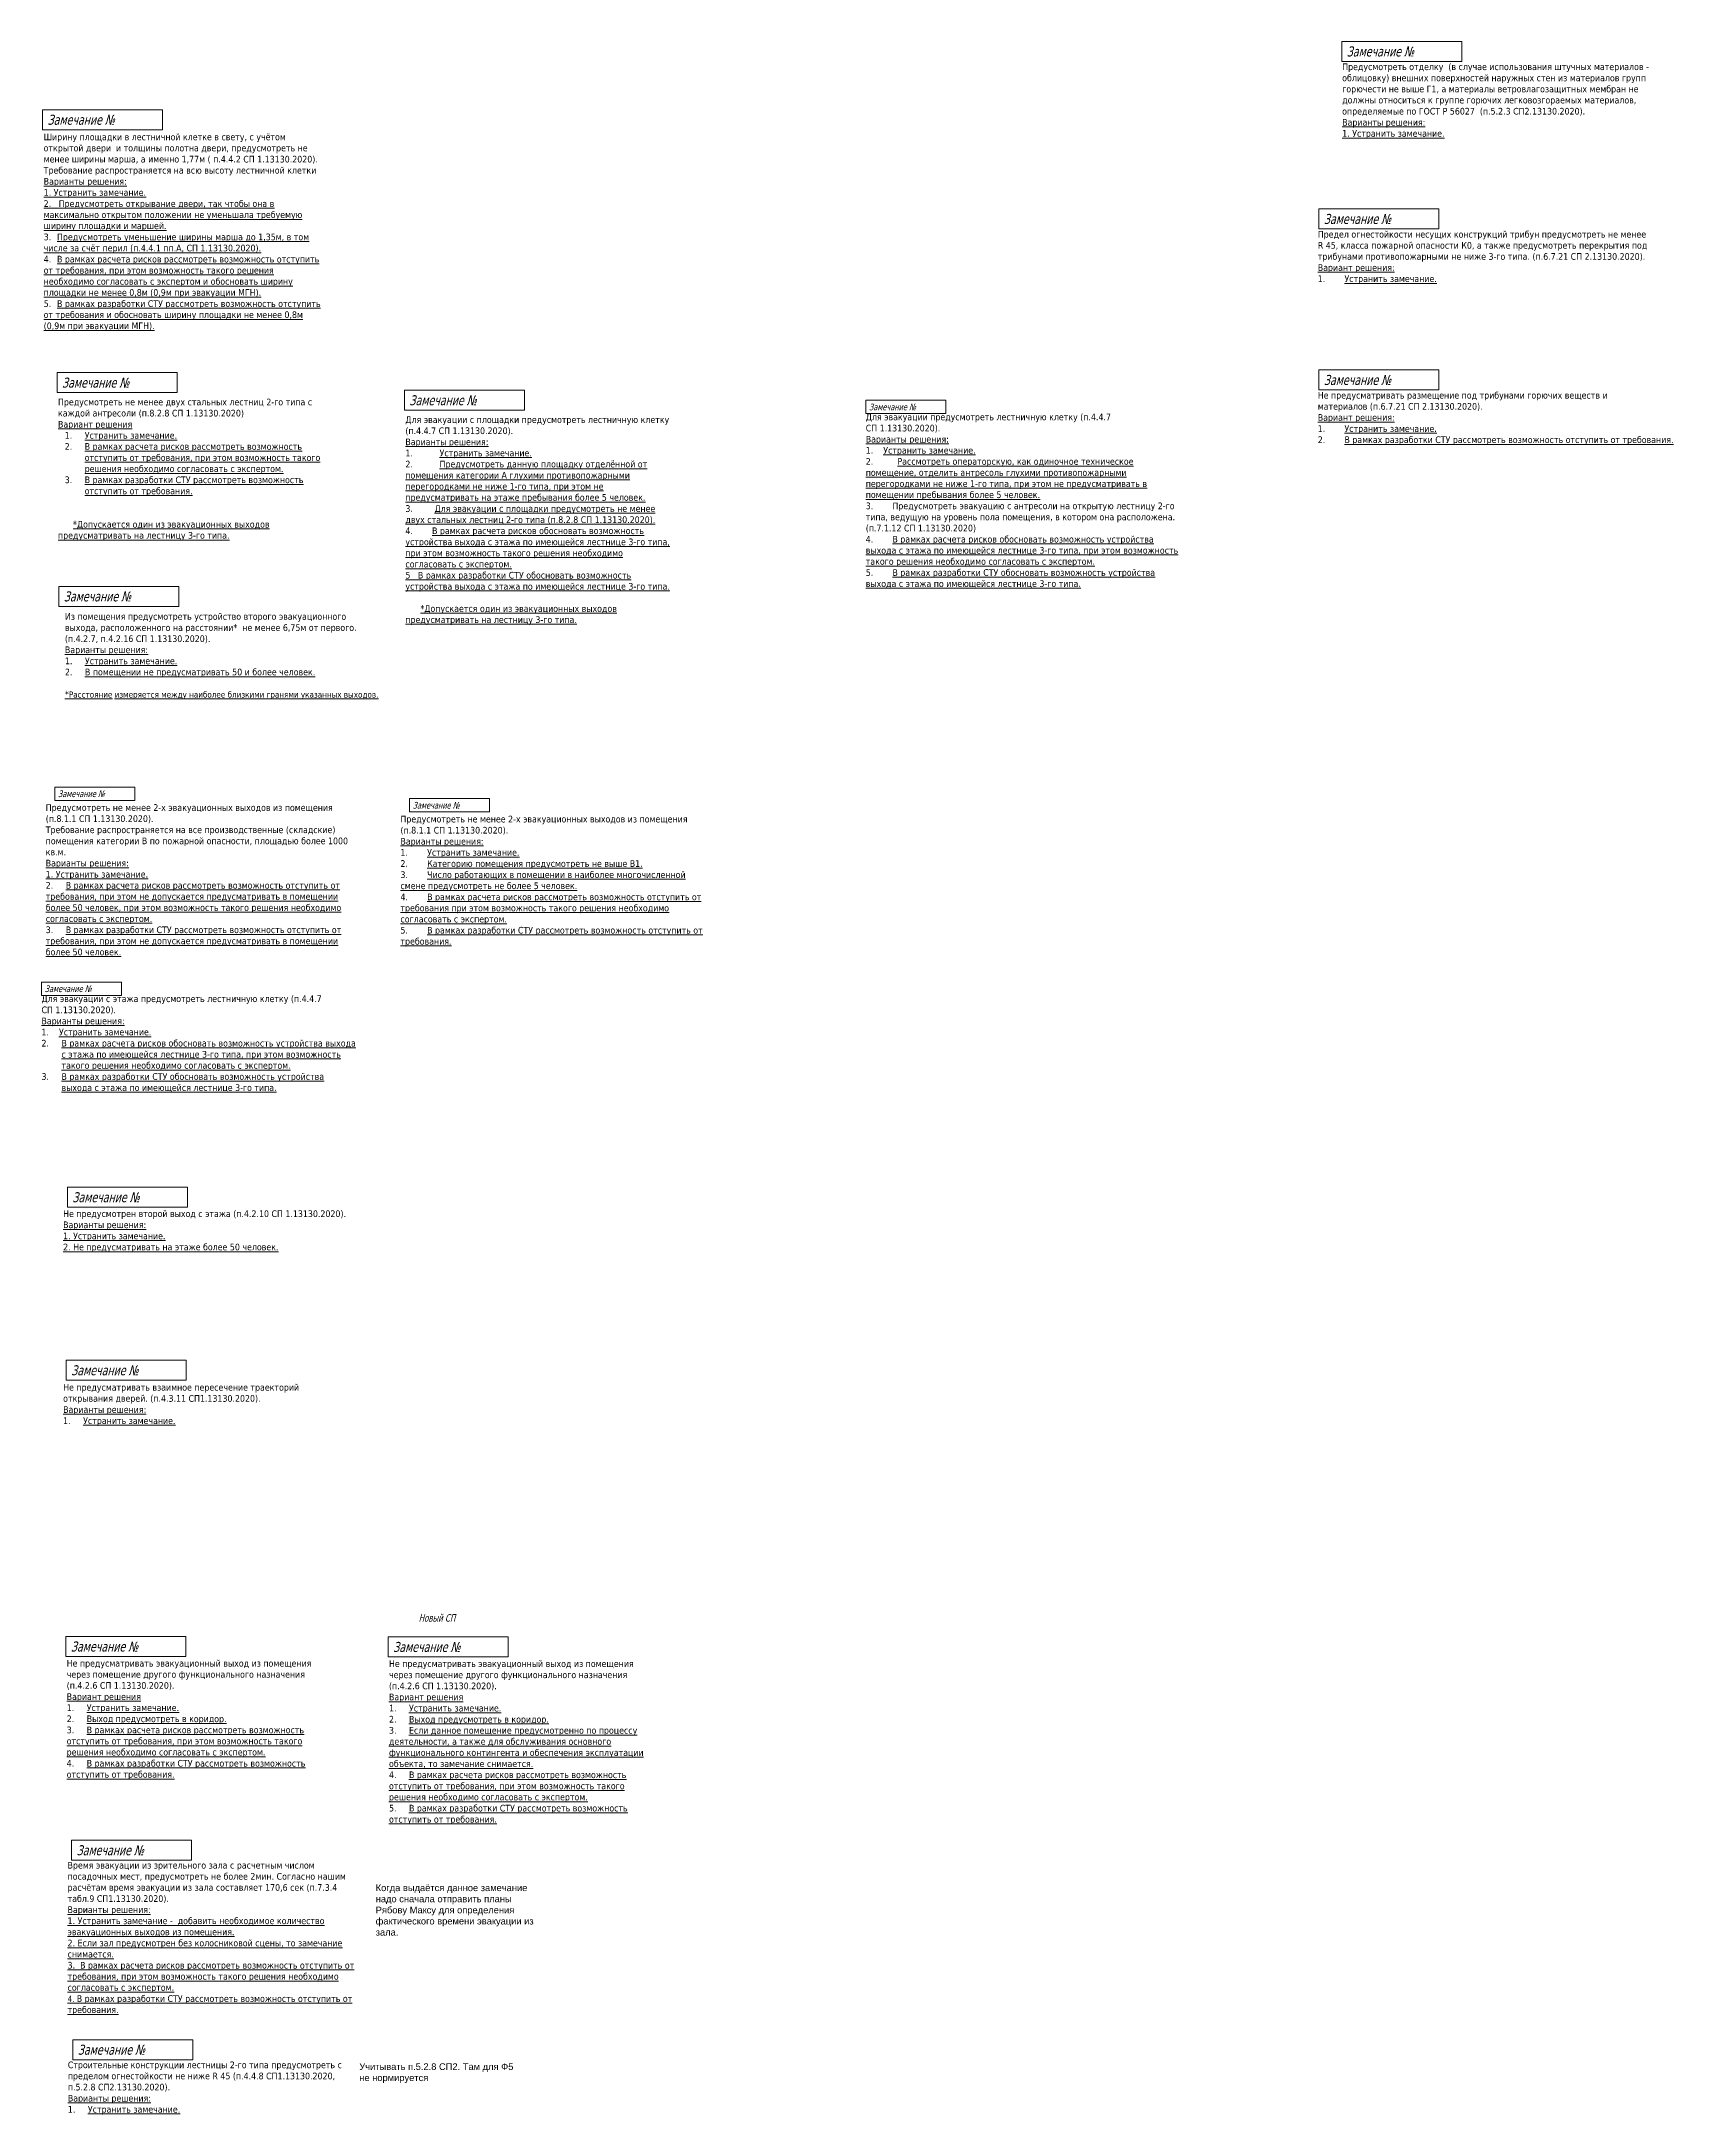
# Model space of a CAD drawing. Header units: millimetres. Extents: x -204396 to 1997851, y -2958255 to 237418.
# Drawn here: x 150621 to 297462, y -961224 to -774612 of the extents above; entities that cross this region are included whole.
import ezdxf

# ---------------------------------------------------------------- set-up
doc = ezdxf.new("R2010")
doc.units = ezdxf.units.MM
doc.layers.add('экспертиза', color=1, linetype='Continuous', lineweight=0)
doc.styles.get("Standard").update_dxf_attribs({"font": 'arial.ttf'})
doc.styles.add('ЭКСПЕРТИЗА', font='tahoma.ttf')

msp = doc.modelspace()

# ---------------------------------------------------------------- linework, layer by layer
at = {"layer": 'экспертиза', "lineweight": 0, "transparency": 33554687}
msp.add_lwpolyline([(267610, -774612), (278410, -774612), (278410, -776412), (267610, -776412), (267610, -774612)], dxfattribs=at)
at = {"layer": 'экспертиза', "color": 4, "lineweight": 0}
for points in [[(150717, -780759), (161517, -780759), (161517, -782559), (150717, -782559), (150717, -780759)], [(152951, -877750), (163751, -877750), (163751, -879550), (152951, -879550), (152951, -877750)]]:
    msp.add_lwpolyline(points, dxfattribs=at)
at = {"layer": 'экспертиза', "lineweight": 0}
for points in [[(265554, -789690), (276354, -789690), (276354, -791490), (265554, -791490), (265554, -789690)], [(265554, -804183), (276354, -804183), (276354, -805983), (265554, -805983), (265554, -804183)], [(152022, -804424), (162822, -804424), (162822, -806224), (152022, -806224), (152022, -804424)], [(183276, -806010), (194076, -806010), (194076, -807810), (183276, -807810), (183276, -806010)], [(152184, -823665), (162984, -823665), (162984, -825465), (152184, -825465), (152184, -823665)], [(152849, -893328), (163649, -893328), (163649, -895128), (152849, -895128), (152849, -893328)], [(152820, -918194), (163620, -918194), (163620, -919994), (152820, -919994), (152820, -918194)], [(181818, -918233), (192618, -918233), (192618, -920033), (181818, -920033), (181818, -918233)], [(153333, -936533), (164133, -936533), (164133, -938333), (153333, -938333), (153333, -936533)], [(153440, -954488), (164240, -954488), (164240, -956288), (153440, -956288), (153440, -954488)]]:
    msp.add_lwpolyline(points, dxfattribs=at)
at = {"layer": 'экспертиза'}
for points in [[(224784, -806913), (231984, -806913), (231984, -808113), (224784, -808113), (224784, -806913)], [(151812, -841730), (159012, -841730), (159012, -842930), (151812, -842930), (151812, -841730)], [(183728, -842768), (190928, -842768), (190928, -843968), (183728, -843968), (183728, -842768)], [(150621, -859282), (157821, -859282), (157821, -860482), (150621, -860482), (150621, -859282)]]:
    msp.add_lwpolyline(points, dxfattribs=at)

# ---------------------------------------------------------------- texts
at = {"layer": 'экспертиза', "lineweight": 0, "ltscale": 100, "transparency": 33554687, "style": 'ЭКСПЕРТИЗА', "oblique": 14.99998, "width": 0.8}
msp.add_text('Замечание №', height=900, dxfattribs=at).set_placement((268060, -775962))
at = {"layer": 'экспертиза', "color": 4, "lineweight": 0, "style": 'ЭКСПЕРТИЗА', "oblique": 14.99998, "width": 0.8}
for p in [(151167, -782109), (153401, -879100)]:
    msp.add_text('Замечание №', height=900, dxfattribs=at).set_placement(p)
at = {"layer": 'экспертиза', "lineweight": 0, "ltscale": 100, "style": 'ЭКСПЕРТИЗА', "oblique": 14.99998, "width": 0.8}
for p in [(266004, -791040), (266004, -805533)]:
    msp.add_text('Замечание №', height=900, dxfattribs=at).set_placement(p)
at = {"layer": 'экспертиза', "lineweight": 0, "style": 'ЭКСПЕРТИЗА', "oblique": 14.99998, "width": 0.8}
for p in [(152472, -805774), (183726, -807360), (152634, -825015), (153299, -894678), (153270, -919544), (182268, -919583), (153783, -937883), (153890, -955838)]:
    msp.add_text('Замечание №', height=900, dxfattribs=at).set_placement(p)
at = {"layer": 'экспертиза', "style": 'ЭКСПЕРТИЗА', "oblique": 14.99998, "width": 0.8}
for p in [(225084, -807813), (152112, -842630), (184028, -843668), (150921, -860182)]:
    msp.add_text('Замечание №', height=600, dxfattribs=at).set_placement(p)
at = {"layer": 'экспертиза', "color": 2, "lineweight": 0, "style": 'ЭКСПЕРТИЗА', "oblique": 14.99998, "width": 0.8}
msp.add_text('Новый СП', height=675, dxfattribs=at).set_placement((184562, -916855))
at = {"layer": 'экспертиза', "lineweight": 0, "ltscale": 100, "char_height": 600, "attachment_point": 1, "style": 'ЭКСПЕРТИЗА'}
for s, insert, width in [('Предусмотреть отделку  (в случае использования штучных материалов - облицовку) внешних поверхностей наружных стен из материалов групп горючести не выше Г1, а материалы ветровлагозащитных мембран не должны относиться к группе горючих легковозгораемых материалов, определяемые по ГОСТ Р 56027  (п.5.2.3 СП2.13130.2020).\\P\\pt0;{\\L\\C6;Варианты решения:\\P1. Устранить замечание.}', (267652, -776589), 29313.46), ('Предел огнестойкости несущих конструкций трибун предусмотреть не менее  R 45, класса пожарной опасности К0, а также предусмотреть перекрытия под трибунами противопожарными не ниже 3-го типа. (п.6.7.21 СП 2.13130.2020).{\\A1;\\P\\L\\C6;Вариант решения:\\P\\l1.^I\\LУстранить замечание.}', (265455, -791666), 30348.77), ('Не предусматривать размещение под трибунами горючих веществ и материалов (п.6.7.21 СП 2.13130.2020).{\\A1;\\P\\L\\C6;Вариант решения:\\P\\l1.^I\\LУстранить замечание.\\P\\A0;\\l2.^I\\LВ рамках разработки СТУ рассмотреть возможность отступить от требования. }', (265455, -806160), 30348.77), ('Предусмотреть не менее двух стальных лестниц 2-го типа с каждой антресоли (п.8.2.8 СП 1.13130.2020)\\P{\\L\\C6;Вариант решения \\P\\pi-1800,l2400,t2400;\\l1.^I\\LУстранить замечание.\\P\\l2.^I\\LВ рамках расчета рисков рассмотреть возможность отступить от требования, при этом возможность такого решения необходимо согласовать с экспертом.\\H0.91667x;\\l\\C0;\\P\\H1.09091x;\\C6;3.^I\\LВ рамках разработки СТУ рассмотреть возможность отступить от требования. \\P\\pi0,l0,tz;\\P\\P\\pi1350;*Допускается один из эвакуационных выходов предусматривать на лестницу 3-го типа.\\P\\pi0; }', (152109, -806769), 24274.29), ('Для эвакуации с площадки предусмотреть лестничную клетку (п.4.4.7 СП 1.13130.2020).\\P{\\L\\C6;Варианты решения: \\P\\l1.^I\\L   Устранить замечание.\\P\\l2.^I\\L   Предусмотреть данную площадку отделённой от помещения категории А глухими противопожарными перегородками не ниже 1-го типа, при этом не предусматривать на этаже пребывания более 5 человек.\\P\\l3.^I\\L Для эвакуации с площадки предусмотреть не менее двух стальных лестниц 2-го типа (п.8.2.8 СП 1.13130.2020). \\P\\l4.^I\\LВ рамках расчета рисков обосновать возможность устройства выхода с этажа по имеющейся лестнице 3-го типа, при этом возможность такого решения необходимо согласовать с экспертом.\\P5   В рамках разработки СТУ обосновать возможность устройства выхода с этажа по имеющейся лестнице 3-го типа.\\P\\P\\pi1350;*Допускается один из эвакуационных выходов предусматривать на лестницу 3-го типа.}', (183363, -808355), 24274.29), ('Для эвакуации предусмотреть лестничную клетку (п.4.4.7\\PСП 1.13130.2020).\\P{\\L\\C6;Варианты решения: \\P\\l1.    \\LУстранить замечание.\\P\\l2.^I\\L  Рассмотреть операторскую, как одиночное техническое помещение, отделить антресоль глухими противопожарными перегородками не ниже 1-го типа, при этом не предусматривать в помещении пребывания более 5 человек.\\P\\l3.^IПредусмотреть эвакуацию с антресоли на открытую лестницу 2-го типа, ведущую на уровень пола помещения, в котором она расположена. (п.7.1.12 СП 1.13130.2020)\\L\\P\\l4.^I\\LВ рамках расчета рисков обосновать возможность устройства выхода с этажа по имеющейся лестнице 3-го типа, при этом возможность такого решения необходимо согласовать с экспертом.\\P\\l5.^I\\LВ рамках разработки СТУ обосновать возможность устройства выхода с этажа по имеющейся лестнице 3-го типа.}', (224784, -808113), 28220.07), ('Предусмотреть не менее 2-х эвакуационных выходов из помещения (п.8.1.1 СП 1.13130.2020).\\PТребование распространяется на все производственные (складские) помещения категории В по пожарной опасности, площадью более 1000 кв.м.\\P{\\L\\C6;Варианты решения: \\P1. Устранить замечание.\\P\\pt1800,16800;\\l2.^I\\LВ рамках расчета рисков рассмотреть возможность отступить от требования, при этом не допускается предусматривать в помещении более 50 человек, при этом возможность такого решения необходимо согласовать с экспертом.\\H0.91667x;\\l\\C0;\\P\\H1.09091x;\\C6;3.^I\\LВ рамках разработки СТУ рассмотреть возможность отступить от требования, при этом не допускается предусматривать в помещении более 50 человек.  }', (151003, -843273), 27995.93), ('Предусмотреть не менее 2-х эвакуационных выходов из помещения (п.8.1.1 СП 1.13130.2020).\\P{\\L\\C6;Варианты решения: \\P\\l1.^I\\LУстранить замечание.\\P\\l2.^I\\LКатегорию помещения предусмотреть не выше В1.\\P\\l3.^I\\LЧисло работающих в помещении в наиболее многочисленной смене предусмотреть не более 5 человек.\\P\\l4.^I\\LВ рамках расчета рисков рассмотреть возможность отступить от требования при этом возможность такого решения необходимо согласовать с экспертом.\\H0.91667x;\\l\\C0;\\P\\H1.09091x;\\C6;5.^I\\LВ рамках разработки СТУ рассмотреть возможность отступить от требования. }', (182920, -844312), 27995.93), ('Для эвакуации с этажа предусмотреть лестничную клетку (п.4.4.7\\PСП 1.13130.2020).\\P{\\L\\C6;Варианты решения: \\P\\l1.    \\LУстранить замечание.\\P\\pi-1800,l1800,t1800;\\l2.^I\\LВ рамках расчета рисков обосновать возможность устройства выхода с этажа по имеющейся лестнице 3-го типа, при этом возможность такого решения необходимо согласовать с экспертом.\\P\\l3.^I\\LВ рамках разработки СТУ обосновать возможность устройства выхода с этажа по имеющейся лестнице 3-го типа.}', (150621, -860482), 28220.07), ('\\pt1200;Не предусматривать взаимное пересечение траекторий открывания дверей. (п.4.3.11 СП1.13130.2020).{\\L\\C6;\\PВарианты решения:\\P\\pt1800;\\l1.^I\\LУстранить замечание.}', (152570, -895462), 25338.67), ('Не предусматривать эвакуационный выход из помещения через помещение другого функционального назначения (п.4.2.6 СП 1.13130.2020).\\P{\\L\\C6;Вариант решения \\P\\pt1800,16800;\\l1.^I\\LУстранить замечание.\\P\\l2.^I\\LВыход предусмотреть в коридор.\\P\\l3.^I\\LВ рамках расчета рисков рассмотреть возможность отступить от требования, при этом возможность такого решения необходимо согласовать с экспертом.\\H0.91667x;\\l\\C0;\\P\\H1.09091x;\\C6;4.^I\\LВ рамках разработки СТУ рассмотреть возможность отступить от требования. }', (152889, -920301), 24274.29), ('Не предусматривать эвакуационный выход из помещения через помещение другого функционального назначения (п.4.2.6 СП 1.13130.2020).\\P{\\L\\C6;Вариант решения \\P\\pt1800,16800;\\l1.^I\\LУстранить замечание.\\P\\l2.^I\\LВыход предусмотреть в коридор.\\P\\l3.^I\\LЕсли данное помещение предусмотренно по процессу деятельности, а также для обслуживания основного функционального контингента и обеспечения эксплуатации объекта, то замечание снимается.  \\P\\l4.^I\\LВ рамках расчета рисков рассмотреть возможность отступить от требования, при этом возможность такого решения необходимо согласовать с экспертом.\\H0.91667x;\\l\\C0;\\P\\H1.09091x;\\C6;5.^I\\LВ рамках разработки СТУ рассмотреть возможность отступить от требования. }', (181888, -920339), 24274.29), ('\\pt1200;Строительные конструкции лестницы 2-го типа предусмотреть с пределом огнестойкости не ниже R 45 (п.4.4.8 СП1.13130.2020, п.5.2.8 СП2.13130.2020).\\P{\\L\\C6;Варианты решения:\\P\\pt1800;\\l1.^I\\LУстранить замечание.}', (152994, -956452), 25338.67)]:
    msp.add_mtext(s, dxfattribs=dict(at, insert=insert, width=width))
at = {"layer": 'экспертиза', "color": 4, "lineweight": 0, "ltscale": 100, "char_height": 600, "attachment_point": 1, "style": 'ЭКСПЕРТИЗА'}
for s, insert, width in [('Ширину площадки в лестничной клетке в свету, с учётом открытой двери  и толщины полотна двери, предусмотреть не менее ширины марша, а именно 1,77м{\\C2; }( п.4.4.2 СП 1.13130.2020).\\P\\pt1200;Требование распространяется на всю высоту лестничной клетки\\P{\\L\\C6;Варианты решения:\\P1. Устранить замечание.\\P2.   Предусмотреть открывание двери, так чтобы она в максимально открытом положении не уменьшала требуемую ширину площадки и маршей.\\P\\l3.^I\\LПредусмотреть уменьшение ширины марша до 1,35м, в том числе за счёт перил (п.4.4.1 пп.А, СП 1.13130.2020).\\P\\l4.^I\\LВ рамках расчета рисков рассмотреть возможность отступить от требования, при этом возможность такого решения необходимо согласовать с экспертом и обосновать ширину площадки не менее 0,8м (0,9м при эвакуации МГН).\\H0.91667x;\\l\\C0;\\P\\H1.09091x;\\C6;5.^I\\LВ рамках разработки СТУ рассмотреть возможность отступить от требования и обосновать ширину площадки не менее 0,8м (0,9м при эвакуации МГН).}', (150818, -782905), 25132.27), ('Не предусмотрен второй выход с этажа (п.4.2.10 СП 1.13130.2020).\\P{\\L\\C6;Варианты решения:\\P1. Устранить замечание.\\P2. Не предусматривать на этаже более 50 человек.}', (152569, -879833), 29086.62)]:
    msp.add_mtext(s, dxfattribs=dict(at, insert=insert, width=width))
at = {"layer": 'экспертиза', "lineweight": 0, "ltscale": 600, "transparency": 33554687, "insert": (152731, -826072), "char_height": 600, "width": 27272.73, "attachment_point": 1, "style": 'ЭКСПЕРТИЗА'}
msp.add_mtext('Из помещения предусмотреть устройство второго эвакуационного выхода, расположенного на расстоянии*  не менее 6,75м от первого. (п.4.2.7, п.4.2.16 СП 1.13130.2020).\\P{\\L\\C6;Варианты решения:\\P\\pt1800,16800;\\l1.^I\\LУстранить замечание.\\P\\l2.^I\\LВ помещении не предусматривать 50 и более человек. \\H0.91667x;\\l\\C2;\\P\\ptz;\\H1.09091x;\\L\\C6;\\P*\\H0.91667x;Расстояние измеряется между наиболее близкими гранями указанных выходов.}', dxfattribs=at)
at = {"layer": 'экспертиза', "color": 2, "lineweight": 0, "ltscale": 100, "insert": (152968, -938483), "char_height": 600, "width": 26265.23, "attachment_point": 1, "style": 'ЭКСПЕРТИЗА'}
msp.add_mtext('\\C256;Время эвакуации из зрительного зала с расчетным числом посадочных мест, предусмотреть не более 2мин. Согласно нашим расчётам время эвакуации из зала составляет 170,6 сек (п.7.3.4 табл.9 СП1.13130.2020).\\P\\L\\C6;Варианты решения:\\P1. Устранить замечание -  добавить необходимое количество эвакуационных выходов из помещения.\\P2. Если зал предусмотрен без колосниковой сцены, то замечание снимается.\\P3.  В рамках расчета рисков рассмотреть возможность отступить от требования, при этом возможность такого решения необходимо согласовать с экспертом.\\H0.91667x;\\P4. \\H1.09091x;В рамках разработки СТУ рассмотреть возможность отступить от требования. ', dxfattribs=at)
at = {"layer": 'экспертиза', "color": 2, "char_height": 600, "width": 14933.92, "attachment_point": 1}
for s, insert in [('Когда выдаётся данное замечание надо сначала отправить планы Рябову Максу для определения фактического времени эвакуации из зала.', (180693, -940513)), ('Учитывать п.5.2.8 СП2. Там для Ф5 не нормируется', (179216, -956612))]:
    msp.add_mtext(s, dxfattribs=dict(at, insert=insert))

doc.saveas('drawing.dxf')
